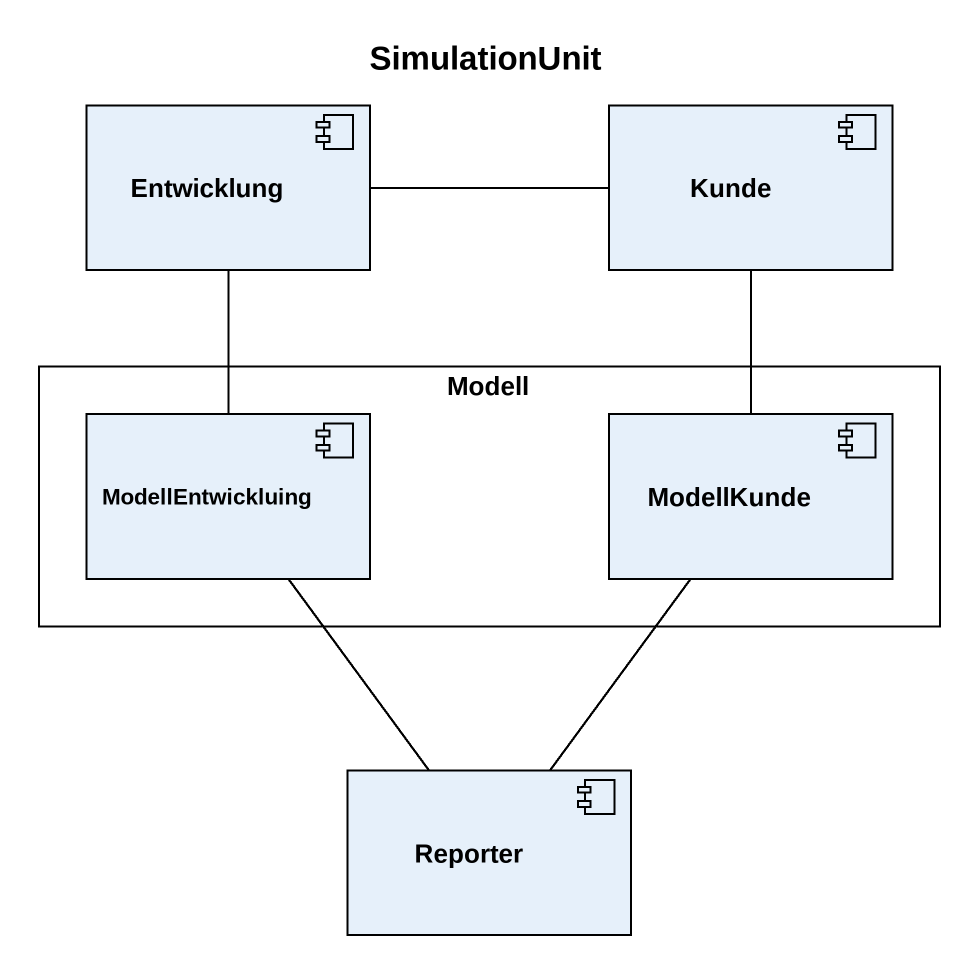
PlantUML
@startuml
title SimulationUnit
component Entwicklung
component Kunde
rectangle Modell {
  component ModellEntwickluing
  component ModellKunde
}
component Reporter
Entwicklung -right- Kunde
Entwicklung -- ModellEntwickluing
Kunde -- ModellKunde
ModellEntwickluing -- Reporter
ModellKunde -- Reporter
@enduml
